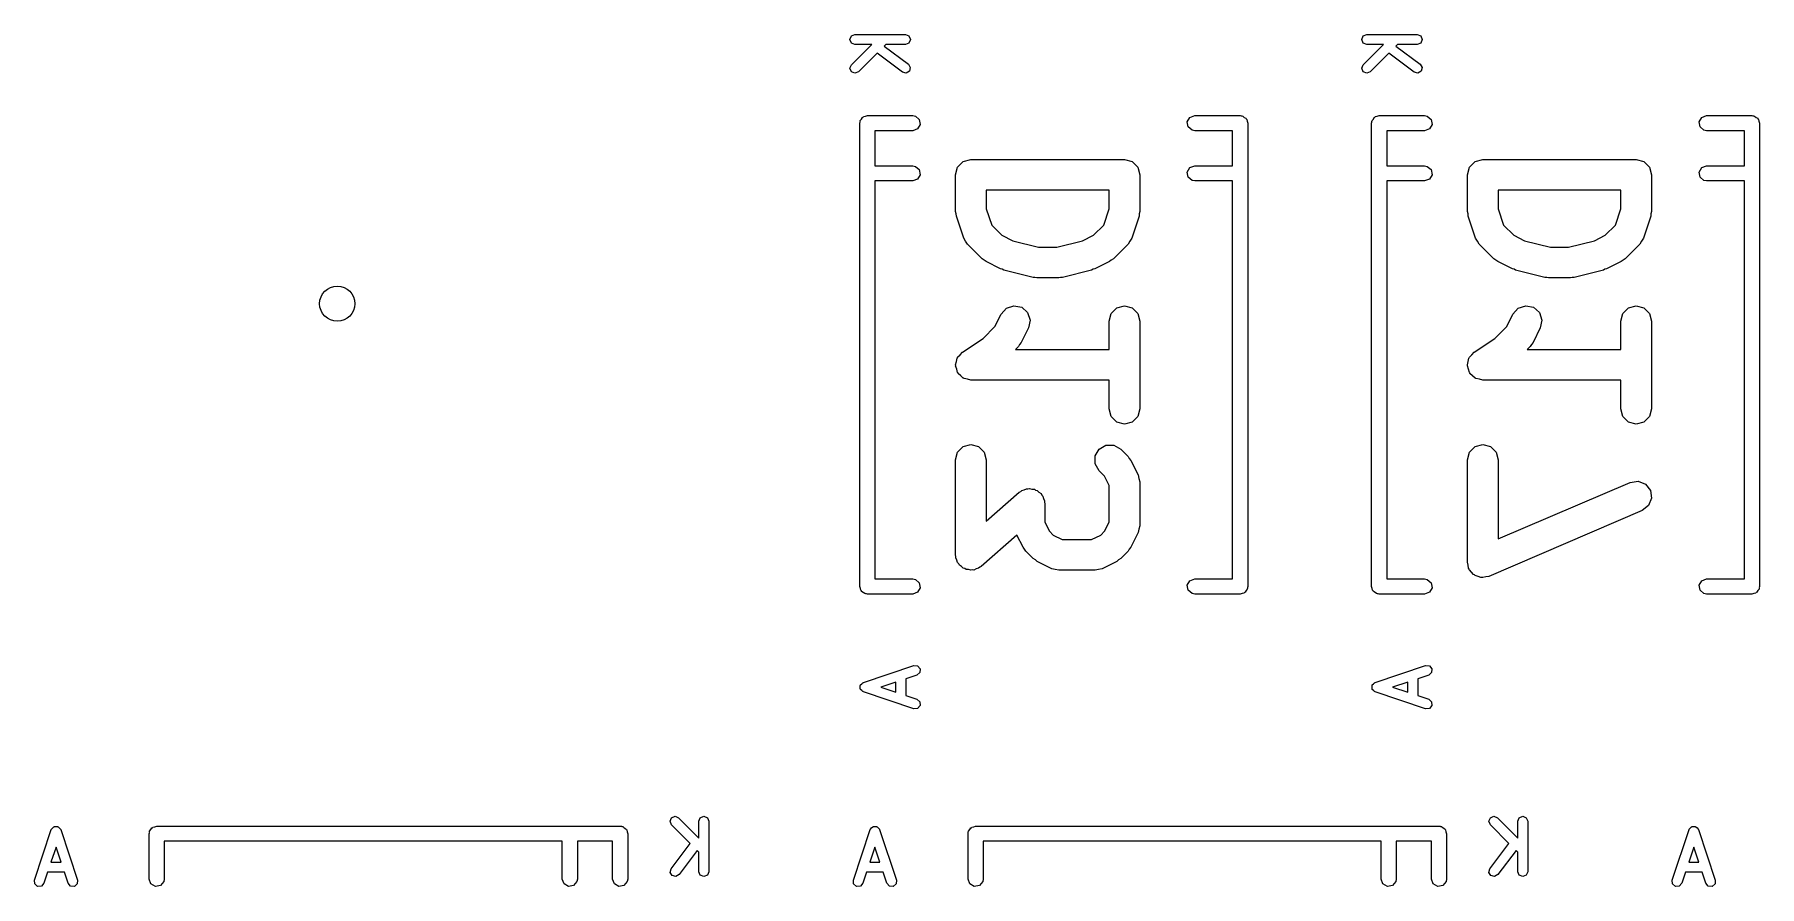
# Model space of a CAD drawing. Extents: x 0.08 to 1.54, y 0.12 to 1.51.
# Drawn here: x 0.082 to 0.756, y 1.172 to 1.505 of the extents above; entities that cross this region are included whole.
import ezdxf

# ---------------------------------------------------------------- set-up
doc = ezdxf.new("R2010")
doc.units = 0
doc.header["$MEASUREMENT"] = 0
doc.layers.add('BLACK', color=7, linetype='CONTINUOUS')

msp = doc.modelspace()

# ---------------------------------------------------------------- linework, layer by layer
at = {"layer": 'BLACK', "linetype": 'CONTINUOUS'}
for p, q in [((0.40036, 1.50326), (0.40093, 1.50464)), ((0.40093, 1.50188), (0.40036, 1.50326)), ((0.40093, 1.50464), (0.40231, 1.50521)), ((0.40231, 1.50521), (0.42201, 1.50521)), ((0.42201, 1.50521), (0.42339, 1.50464)), ((0.42339, 1.50464), (0.42396, 1.50326)), ((0.42396, 1.50326), (0.42339, 1.50188)), ((0.60036, 1.50326), (0.60093, 1.50464)), ((0.60093, 1.50188), (0.60036, 1.50326)), ((0.60093, 1.50464), (0.60231, 1.50521)), ((0.60231, 1.50521), (0.62201, 1.50521)), ((0.62201, 1.50521), (0.62339, 1.50464)), ((0.62339, 1.50464), (0.62396, 1.50326)), ((0.62396, 1.50326), (0.62339, 1.50188)), ((0.40231, 1.50131), (0.40093, 1.50188)), ((0.40093, 1.49338), (0.40886, 1.50131)), ((0.40886, 1.50131), (0.40231, 1.50131)), ((0.41094, 1.49787), (0.40369, 1.49062)), ((0.42084, 1.49044), (0.41094, 1.49787)), ((0.41438, 1.50131), (0.41372, 1.50066)), ((0.41372, 1.50066), (0.42318, 1.49356)), ((0.42201, 1.50131), (0.41438, 1.50131)), ((0.42339, 1.50188), (0.42201, 1.50131)), ((0.60231, 1.50131), (0.60093, 1.50188)), ((0.60093, 1.49338), (0.60886, 1.50131)), ((0.60886, 1.50131), (0.60231, 1.50131)), ((0.61094, 1.49787), (0.60369, 1.49062)), ((0.62084, 1.49044), (0.61094, 1.49787)), ((0.61438, 1.50131), (0.61372, 1.50066)), ((0.61372, 1.50066), (0.62318, 1.49356)), ((0.62201, 1.50131), (0.61438, 1.50131)), ((0.62339, 1.50188), (0.62201, 1.50131)), ((0.40036, 1.492), (0.40093, 1.49338)), ((0.40093, 1.49062), (0.40036, 1.492)), ((0.40231, 1.49005), (0.40093, 1.49062)), ((0.40369, 1.49062), (0.40231, 1.49005)), ((0.42229, 1.49007), (0.42084, 1.49044)), ((0.42357, 1.49083), (0.42229, 1.49007)), ((0.42318, 1.49356), (0.42394, 1.49228)), ((0.42394, 1.49228), (0.42357, 1.49083)), ((0.60036, 1.492), (0.60093, 1.49338)), ((0.60093, 1.49062), (0.60036, 1.492)), ((0.60231, 1.49005), (0.60093, 1.49062)), ((0.60369, 1.49062), (0.60231, 1.49005)), ((0.62229, 1.49007), (0.62084, 1.49044)), ((0.62357, 1.49083), (0.62229, 1.49007)), ((0.62318, 1.49356), (0.62394, 1.49228)), ((0.62394, 1.49228), (0.62357, 1.49083)), ((0.40421, 1.47055), (0.40428, 1.47093)), ((0.40421, 1.28945), (0.40421, 1.47055)), ((0.40426, 1.47106), (0.40432, 1.47118)), ((0.40428, 1.47093), (0.40426, 1.47106)), ((0.40432, 1.47118), (0.40439, 1.47156)), ((0.40439, 1.47156), (0.40488, 1.47215)), ((0.40488, 1.47215), (0.40527, 1.47281)), ((0.40527, 1.47281), (0.40552, 1.4729)), ((0.40552, 1.4729), (0.40569, 1.47311)), ((0.40569, 1.47311), (0.40644, 1.47324)), ((0.40644, 1.47324), (0.40717, 1.4735)), ((0.40717, 1.4735), (0.4249, 1.4735)), ((0.4249, 1.4735), (0.42591, 1.47333)), ((0.42591, 1.47333), (0.42746, 1.47203)), ((0.42781, 1.47004), (0.4268, 1.46829)), ((0.42746, 1.47203), (0.42781, 1.47004)), ((0.53219, 1.47106), (0.5332, 1.47281)), ((0.53254, 1.46907), (0.53219, 1.47106)), ((0.5332, 1.47281), (0.5351, 1.4735)), ((0.5351, 1.4735), (0.55283, 1.4735)), ((0.55283, 1.4735), (0.55322, 1.47344)), ((0.55322, 1.47344), (0.55335, 1.47346)), ((0.55335, 1.47346), (0.55346, 1.47339)), ((0.55346, 1.47339), (0.55384, 1.47333)), ((0.55384, 1.47333), (0.55443, 1.47283)), ((0.55443, 1.47283), (0.5551, 1.47245)), ((0.5551, 1.47245), (0.55519, 1.4722)), ((0.55519, 1.4722), (0.55539, 1.47203)), ((0.55539, 1.47203), (0.55553, 1.47127)), ((0.55553, 1.47127), (0.55579, 1.47055)), ((0.55579, 1.47055), (0.55579, 1.28945)), ((0.60421, 1.47055), (0.60428, 1.47093)), ((0.60421, 1.28945), (0.60421, 1.47055)), ((0.60426, 1.47106), (0.60432, 1.47118)), ((0.60428, 1.47093), (0.60426, 1.47106)), ((0.60432, 1.47118), (0.60439, 1.47156)), ((0.60439, 1.47156), (0.60488, 1.47215)), ((0.60488, 1.47215), (0.60527, 1.47281)), ((0.60527, 1.47281), (0.60552, 1.4729)), ((0.60552, 1.4729), (0.60569, 1.47311)), ((0.60569, 1.47311), (0.60644, 1.47324)), ((0.60644, 1.47324), (0.60717, 1.4735)), ((0.60717, 1.4735), (0.6249, 1.4735)), ((0.6249, 1.4735), (0.62591, 1.47333)), ((0.62591, 1.47333), (0.62746, 1.47203)), ((0.62781, 1.47004), (0.6268, 1.46829)), ((0.62746, 1.47203), (0.62781, 1.47004)), ((0.73219, 1.47106), (0.7332, 1.47281)), ((0.73254, 1.46907), (0.73219, 1.47106)), ((0.7332, 1.47281), (0.7351, 1.4735)), ((0.7351, 1.4735), (0.75283, 1.4735)), ((0.75283, 1.4735), (0.75322, 1.47344)), ((0.75322, 1.47344), (0.75335, 1.47346)), ((0.75335, 1.47346), (0.75346, 1.47339)), ((0.75346, 1.47339), (0.75384, 1.47333)), ((0.75384, 1.47333), (0.75443, 1.47283)), ((0.75443, 1.47283), (0.7551, 1.47245)), ((0.7551, 1.47245), (0.75519, 1.4722)), ((0.75519, 1.4722), (0.75539, 1.47203)), ((0.75539, 1.47203), (0.75553, 1.47127)), ((0.75553, 1.47127), (0.75579, 1.47055)), ((0.75579, 1.47055), (0.75579, 1.28945)), ((0.4249, 1.4676), (0.41012, 1.4676)), ((0.41012, 1.4676), (0.41012, 1.45385)), ((0.4268, 1.46829), (0.4249, 1.4676)), ((0.53409, 1.46778), (0.53254, 1.46907)), ((0.5351, 1.4676), (0.53409, 1.46778)), ((0.54988, 1.4676), (0.5351, 1.4676)), ((0.54988, 1.45385), (0.54988, 1.4676)), ((0.6249, 1.4676), (0.61012, 1.4676)), ((0.61012, 1.4676), (0.61012, 1.45385)), ((0.6268, 1.46829), (0.6249, 1.4676)), ((0.73409, 1.46778), (0.73254, 1.46907)), ((0.7351, 1.4676), (0.73409, 1.46778)), ((0.74988, 1.4676), (0.7351, 1.4676)), ((0.74988, 1.45385), (0.74988, 1.4676)), ((0.44463, 1.45555), (0.44763, 1.45636)), ((0.44763, 1.45636), (0.50763, 1.45636)), ((0.50763, 1.45636), (0.51063, 1.45555)), ((0.64463, 1.45555), (0.64763, 1.45636)), ((0.64763, 1.45636), (0.70763, 1.45636)), ((0.70763, 1.45636), (0.71063, 1.45555)), ((0.41012, 1.45385), (0.4249, 1.45385)), ((0.4249, 1.45385), (0.42591, 1.45367)), ((0.42591, 1.45367), (0.42746, 1.45238)), ((0.42781, 1.45039), (0.4268, 1.44864)), ((0.42746, 1.45238), (0.42781, 1.45039)), ((0.44163, 1.45036), (0.44244, 1.45336)), ((0.44163, 1.43607), (0.44163, 1.45036)), ((0.44244, 1.45336), (0.44463, 1.45555)), ((0.51063, 1.45555), (0.51283, 1.45336)), ((0.51283, 1.45336), (0.51363, 1.45036)), ((0.51363, 1.45036), (0.51363, 1.43607)), ((0.53219, 1.45141), (0.5332, 1.45316)), ((0.53254, 1.44942), (0.53219, 1.45141)), ((0.53409, 1.44813), (0.53254, 1.44942)), ((0.5332, 1.45316), (0.5351, 1.45385)), ((0.5351, 1.45385), (0.54988, 1.45385)), ((0.61012, 1.45385), (0.6249, 1.45385)), ((0.6249, 1.45385), (0.62591, 1.45367)), ((0.62591, 1.45367), (0.62746, 1.45238)), ((0.62781, 1.45039), (0.6268, 1.44864)), ((0.62746, 1.45238), (0.62781, 1.45039)), ((0.64163, 1.45036), (0.64244, 1.45336)), ((0.64163, 1.43607), (0.64163, 1.45036)), ((0.64244, 1.45336), (0.64463, 1.45555)), ((0.71063, 1.45555), (0.71283, 1.45336)), ((0.71283, 1.45336), (0.71363, 1.45036)), ((0.71363, 1.45036), (0.71363, 1.43607)), ((0.73219, 1.45141), (0.7332, 1.45316)), ((0.73254, 1.44942), (0.73219, 1.45141)), ((0.73409, 1.44813), (0.73254, 1.44942)), ((0.7332, 1.45316), (0.7351, 1.45385)), ((0.7351, 1.45385), (0.74988, 1.45385)), ((0.4249, 1.44795), (0.41012, 1.44795)), ((0.41012, 1.44795), (0.41012, 1.2924)), ((0.4268, 1.44864), (0.4249, 1.44795)), ((0.50163, 1.44436), (0.45363, 1.44436)), ((0.45363, 1.44436), (0.45363, 1.43704)), ((0.50163, 1.43704), (0.50163, 1.44436)), ((0.5351, 1.44795), (0.53409, 1.44813)), ((0.54988, 1.44795), (0.5351, 1.44795)), ((0.54988, 1.2924), (0.54988, 1.44795)), ((0.6249, 1.44795), (0.61012, 1.44795)), ((0.61012, 1.44795), (0.61012, 1.2924)), ((0.6268, 1.44864), (0.6249, 1.44795)), ((0.70163, 1.44436), (0.65363, 1.44436)), ((0.65363, 1.44436), (0.65363, 1.43704)), ((0.70163, 1.43704), (0.70163, 1.44436)), ((0.7351, 1.44795), (0.73409, 1.44813)), ((0.74988, 1.44795), (0.7351, 1.44795)), ((0.74988, 1.2924), (0.74988, 1.44795)), ((0.44188, 1.43514), (0.44163, 1.43607)), ((0.45363, 1.43704), (0.45573, 1.43074)), ((0.49953, 1.43074), (0.50163, 1.43704)), ((0.51363, 1.43607), (0.51338, 1.43514)), ((0.64188, 1.43514), (0.64163, 1.43607)), ((0.65363, 1.43704), (0.65573, 1.43074)), ((0.69953, 1.43074), (0.70163, 1.43704)), ((0.71363, 1.43607), (0.71338, 1.43514)), ((0.44194, 1.43417), (0.44188, 1.43514)), ((0.4448, 1.4256), (0.44194, 1.43417)), ((0.45573, 1.43074), (0.45976, 1.42672)), ((0.49551, 1.42672), (0.49953, 1.43074)), ((0.51333, 1.43417), (0.51047, 1.4256)), ((0.51338, 1.43514), (0.51333, 1.43417)), ((0.64194, 1.43417), (0.64188, 1.43514)), ((0.6448, 1.4256), (0.64194, 1.43417)), ((0.65573, 1.43074), (0.65976, 1.42672)), ((0.69551, 1.42672), (0.69953, 1.43074)), ((0.71333, 1.43417), (0.71047, 1.4256)), ((0.71338, 1.43514), (0.71333, 1.43417)), ((0.44556, 1.42445), (0.4448, 1.4256)), ((0.44625, 1.42326), (0.44556, 1.42445)), ((0.45196, 1.41754), (0.44625, 1.42326)), ((0.45976, 1.42672), (0.46401, 1.42459)), ((0.46401, 1.42459), (0.47409, 1.42207)), ((0.48118, 1.42207), (0.49125, 1.42459)), ((0.49125, 1.42459), (0.49551, 1.42672)), ((0.50902, 1.42326), (0.5033, 1.41754)), ((0.50971, 1.42445), (0.50902, 1.42326)), ((0.51047, 1.4256), (0.50971, 1.42445)), ((0.64556, 1.42445), (0.6448, 1.4256)), ((0.64625, 1.42326), (0.64556, 1.42445)), ((0.65196, 1.41754), (0.64625, 1.42326)), ((0.65976, 1.42672), (0.66401, 1.42459)), ((0.66401, 1.42459), (0.67409, 1.42207)), ((0.68118, 1.42207), (0.69125, 1.42459)), ((0.69125, 1.42459), (0.69551, 1.42672)), ((0.70902, 1.42326), (0.7033, 1.41754)), ((0.70971, 1.42445), (0.70902, 1.42326)), ((0.71047, 1.4256), (0.70971, 1.42445)), ((0.4528, 1.41706), (0.45196, 1.41754)), ((0.45352, 1.41642), (0.4528, 1.41706)), ((0.45924, 1.41356), (0.45352, 1.41642)), ((0.47409, 1.42207), (0.48118, 1.42207)), ((0.50174, 1.41642), (0.49603, 1.41356)), ((0.50247, 1.41706), (0.50174, 1.41642)), ((0.5033, 1.41754), (0.50247, 1.41706)), ((0.6528, 1.41706), (0.65196, 1.41754)), ((0.65352, 1.41642), (0.6528, 1.41706)), ((0.65924, 1.41356), (0.65352, 1.41642)), ((0.67409, 1.42207), (0.68118, 1.42207)), ((0.70174, 1.41642), (0.69603, 1.41356)), ((0.70247, 1.41706), (0.70174, 1.41642)), ((0.7033, 1.41754), (0.70247, 1.41706)), ((0.45988, 1.41343), (0.45924, 1.41356)), ((0.46046, 1.41311), (0.45988, 1.41343)), ((0.47189, 1.41025), (0.46046, 1.41311)), ((0.47263, 1.41026), (0.47189, 1.41025)), ((0.47335, 1.41007), (0.47263, 1.41026)), ((0.48192, 1.41007), (0.47335, 1.41007)), ((0.48263, 1.41026), (0.48192, 1.41007)), ((0.48337, 1.41025), (0.48263, 1.41026)), ((0.4948, 1.41311), (0.48337, 1.41025)), ((0.49538, 1.41343), (0.4948, 1.41311)), ((0.49603, 1.41356), (0.49538, 1.41343)), ((0.65988, 1.41343), (0.65924, 1.41356)), ((0.66046, 1.41311), (0.65988, 1.41343)), ((0.67189, 1.41025), (0.66046, 1.41311)), ((0.67263, 1.41026), (0.67189, 1.41025)), ((0.67335, 1.41007), (0.67263, 1.41026)), ((0.68192, 1.41007), (0.67335, 1.41007)), ((0.68263, 1.41026), (0.68192, 1.41007)), ((0.68337, 1.41025), (0.68263, 1.41026)), ((0.6948, 1.41311), (0.68337, 1.41025)), ((0.69538, 1.41343), (0.6948, 1.41311)), ((0.69603, 1.41356), (0.69538, 1.41343)), ((0.45699, 1.39105), (0.45941, 1.3959)), ((0.45941, 1.3959), (0.46147, 1.39822)), ((0.46147, 1.39822), (0.46442, 1.3992)), ((0.46442, 1.3992), (0.46746, 1.39858)), ((0.46746, 1.39858), (0.46978, 1.39652)), ((0.46978, 1.39652), (0.47077, 1.39357)), ((0.50163, 1.39321), (0.50244, 1.39621)), ((0.50244, 1.39621), (0.50463, 1.39841)), ((0.50463, 1.39841), (0.50763, 1.39921)), ((0.50763, 1.39921), (0.51063, 1.39841)), ((0.51063, 1.39841), (0.51283, 1.39621)), ((0.51283, 1.39621), (0.51363, 1.39321)), ((0.65699, 1.39105), (0.65941, 1.3959)), ((0.65941, 1.3959), (0.66147, 1.39822)), ((0.66147, 1.39822), (0.66442, 1.3992)), ((0.66442, 1.3992), (0.66746, 1.39858)), ((0.66746, 1.39858), (0.66978, 1.39652)), ((0.66978, 1.39652), (0.67077, 1.39357)), ((0.70163, 1.39321), (0.70244, 1.39621)), ((0.70244, 1.39621), (0.70463, 1.39841)), ((0.70463, 1.39841), (0.70763, 1.39921)), ((0.70763, 1.39921), (0.71063, 1.39841)), ((0.71063, 1.39841), (0.71283, 1.39621)), ((0.71283, 1.39621), (0.71363, 1.39321)), ((0.45238, 1.38645), (0.45699, 1.39105)), ((0.47014, 1.39053), (0.46729, 1.38482)), ((0.47077, 1.39357), (0.47014, 1.39053)), ((0.50163, 1.38207), (0.50163, 1.39321)), ((0.51363, 1.39321), (0.51363, 1.35893)), ((0.65238, 1.38645), (0.65699, 1.39105)), ((0.67014, 1.39053), (0.66729, 1.38482)), ((0.67077, 1.39357), (0.67014, 1.39053)), ((0.70163, 1.38207), (0.70163, 1.39321)), ((0.71363, 1.39321), (0.71363, 1.35893)), ((0.4443, 1.38106), (0.45238, 1.38645)), ((0.46616, 1.38326), (0.46498, 1.38207)), ((0.46498, 1.38207), (0.50163, 1.38207)), ((0.46664, 1.38409), (0.46616, 1.38326)), ((0.46729, 1.38482), (0.46664, 1.38409)), ((0.6443, 1.38106), (0.65238, 1.38645)), ((0.66616, 1.38326), (0.66498, 1.38207)), ((0.66498, 1.38207), (0.70163, 1.38207)), ((0.66664, 1.38409), (0.66616, 1.38326)), ((0.66729, 1.38482), (0.66664, 1.38409)), ((0.44163, 1.37607), (0.44199, 1.37739)), ((0.44168, 1.37588), (0.44163, 1.37607)), ((0.44165, 1.37569), (0.44168, 1.37588)), ((0.44208, 1.37439), (0.44165, 1.37569)), ((0.44199, 1.37739), (0.44225, 1.37873)), ((0.44225, 1.37873), (0.44239, 1.37888)), ((0.44239, 1.37888), (0.44244, 1.37907)), ((0.44244, 1.37907), (0.4434, 1.38004)), ((0.4434, 1.38004), (0.4443, 1.38106)), ((0.64163, 1.37607), (0.64199, 1.37739)), ((0.64168, 1.37588), (0.64163, 1.37607)), ((0.64165, 1.37569), (0.64168, 1.37588)), ((0.64208, 1.37439), (0.64165, 1.37569)), ((0.64199, 1.37739), (0.64225, 1.37873)), ((0.64225, 1.37873), (0.64239, 1.37888)), ((0.64239, 1.37888), (0.64244, 1.37907)), ((0.64244, 1.37907), (0.6434, 1.38004)), ((0.6434, 1.38004), (0.6443, 1.38106)), ((0.44244, 1.37307), (0.44208, 1.37439)), ((0.44258, 1.37293), (0.44244, 1.37307)), ((0.44264, 1.37274), (0.44258, 1.37293)), ((0.44367, 1.37184), (0.44264, 1.37274)), ((0.44463, 1.37088), (0.44367, 1.37184)), ((0.44482, 1.37082), (0.44463, 1.37088)), ((0.44497, 1.37069), (0.44482, 1.37082)), ((0.44631, 1.37043), (0.44497, 1.37069)), ((0.44763, 1.37007), (0.44631, 1.37043)), ((0.50163, 1.37007), (0.44763, 1.37007)), ((0.50163, 1.35893), (0.50163, 1.37007)), ((0.64244, 1.37307), (0.64208, 1.37439)), ((0.64258, 1.37293), (0.64244, 1.37307)), ((0.64264, 1.37274), (0.64258, 1.37293)), ((0.64367, 1.37184), (0.64264, 1.37274)), ((0.64463, 1.37088), (0.64367, 1.37184)), ((0.64482, 1.37082), (0.64463, 1.37088)), ((0.64497, 1.37069), (0.64482, 1.37082)), ((0.64631, 1.37043), (0.64497, 1.37069)), ((0.64763, 1.37007), (0.64631, 1.37043)), ((0.70163, 1.37007), (0.64763, 1.37007)), ((0.70163, 1.35893), (0.70163, 1.37007)), ((0.50244, 1.35593), (0.50163, 1.35893)), ((0.50463, 1.35373), (0.50244, 1.35593)), ((0.51283, 1.35593), (0.51063, 1.35373)), ((0.51363, 1.35893), (0.51283, 1.35593)), ((0.70244, 1.35593), (0.70163, 1.35893)), ((0.70463, 1.35373), (0.70244, 1.35593)), ((0.71283, 1.35593), (0.71063, 1.35373)), ((0.71363, 1.35893), (0.71283, 1.35593)), ((0.50763, 1.35293), (0.50463, 1.35373)), ((0.51063, 1.35373), (0.50763, 1.35293)), ((0.70763, 1.35293), (0.70463, 1.35373)), ((0.71063, 1.35373), (0.70763, 1.35293)), ((0.44163, 1.33893), (0.44244, 1.34193)), ((0.44244, 1.34193), (0.44463, 1.34412)), ((0.44463, 1.34412), (0.44763, 1.34493)), ((0.44763, 1.34493), (0.45063, 1.34412)), ((0.45063, 1.34412), (0.45283, 1.34193)), ((0.45283, 1.34193), (0.45363, 1.33893)), ((0.49612, 1.34048), (0.49768, 1.34317)), ((0.49768, 1.34317), (0.50037, 1.34472)), ((0.50037, 1.34472), (0.50347, 1.34472)), ((0.50347, 1.34472), (0.50616, 1.34317)), ((0.50616, 1.34317), (0.50902, 1.34031)), ((0.64163, 1.33893), (0.64244, 1.34193)), ((0.64244, 1.34193), (0.64463, 1.34412)), ((0.64463, 1.34412), (0.64763, 1.34493)), ((0.64763, 1.34493), (0.65063, 1.34412)), ((0.65063, 1.34412), (0.65283, 1.34193)), ((0.65283, 1.34193), (0.65363, 1.33893)), ((0.44163, 1.30179), (0.44163, 1.33893)), ((0.45363, 1.33893), (0.45363, 1.31501)), ((0.49612, 1.33738), (0.49612, 1.34048)), ((0.49768, 1.33469), (0.49612, 1.33738)), ((0.50902, 1.34031), (0.5095, 1.33948)), ((0.5095, 1.33948), (0.51014, 1.33875)), ((0.51014, 1.33875), (0.513, 1.33304)), ((0.64163, 1.29893), (0.64163, 1.33893)), ((0.65363, 1.33893), (0.65363, 1.30803)), ((0.49984, 1.33252), (0.49768, 1.33469)), ((0.50163, 1.32894), (0.49984, 1.33252)), ((0.50163, 1.31463), (0.50163, 1.32894)), ((0.513, 1.33304), (0.51328, 1.33169)), ((0.51328, 1.33169), (0.51363, 1.33036)), ((0.51363, 1.33036), (0.51363, 1.31321)), ((0.65363, 1.30803), (0.70527, 1.33016)), ((0.70527, 1.33016), (0.70834, 1.3306)), ((0.70834, 1.3306), (0.71123, 1.32945)), ((0.71123, 1.32945), (0.71315, 1.32701)), ((0.45363, 1.31501), (0.46654, 1.3263)), ((0.46654, 1.3263), (0.46707, 1.32656)), ((0.46707, 1.32656), (0.46749, 1.32698)), ((0.46749, 1.32698), (0.46844, 1.32724)), ((0.46844, 1.32724), (0.46933, 1.32767)), ((0.46933, 1.32767), (0.46992, 1.32763)), ((0.46992, 1.32763), (0.47049, 1.32779)), ((0.47049, 1.32779), (0.47144, 1.32753)), ((0.47144, 1.32753), (0.47243, 1.32747)), ((0.47243, 1.32747), (0.47292, 1.32714)), ((0.47292, 1.32714), (0.47349, 1.32698)), ((0.47349, 1.32698), (0.47419, 1.32629)), ((0.47419, 1.32629), (0.47501, 1.32574)), ((0.47501, 1.32574), (0.47527, 1.3252)), ((0.47527, 1.3252), (0.47569, 1.32479)), ((0.47569, 1.32479), (0.47594, 1.32383)), ((0.47594, 1.32383), (0.47638, 1.32295)), ((0.47638, 1.32295), (0.47634, 1.32236)), ((0.47634, 1.32236), (0.47649, 1.32179)), ((0.47649, 1.32179), (0.47649, 1.31463)), ((0.71359, 1.32393), (0.71244, 1.32105)), ((0.71315, 1.32701), (0.71359, 1.32393)), ((0.47649, 1.31463), (0.47828, 1.31105)), ((0.49984, 1.31105), (0.50163, 1.31463)), ((0.71, 1.31913), (0.65, 1.29341)), ((0.71244, 1.32105), (0.71, 1.31913)), ((0.46562, 1.30955), (0.45158, 1.29727)), ((0.46798, 1.30482), (0.46562, 1.30955)), ((0.47828, 1.31105), (0.47976, 1.30957)), ((0.47976, 1.30957), (0.48334, 1.30779)), ((0.48334, 1.30779), (0.49479, 1.30779)), ((0.49479, 1.30779), (0.49836, 1.30957)), ((0.49836, 1.30957), (0.49984, 1.31105)), ((0.513, 1.31053), (0.51014, 1.30482)), ((0.51328, 1.31188), (0.513, 1.31053)), ((0.51363, 1.31321), (0.51328, 1.31188)), ((0.44179, 1.30121), (0.44163, 1.30179)), ((0.44175, 1.30062), (0.44179, 1.30121)), ((0.46862, 1.30409), (0.46798, 1.30482)), ((0.4691, 1.30326), (0.46862, 1.30409)), ((0.47196, 1.3004), (0.4691, 1.30326)), ((0.50902, 1.30326), (0.50616, 1.3004)), ((0.5095, 1.30409), (0.50902, 1.30326)), ((0.51014, 1.30482), (0.5095, 1.30409)), ((0.44218, 1.29974), (0.44175, 1.30062)), ((0.44244, 1.29879), (0.44218, 1.29974)), ((0.44286, 1.29837), (0.44244, 1.29879)), ((0.44312, 1.29783), (0.44286, 1.29837)), ((0.44394, 1.29729), (0.44312, 1.29783)), ((0.44463, 1.29659), (0.44394, 1.29729)), ((0.44521, 1.29644), (0.44463, 1.29659)), ((0.4457, 1.29611), (0.44521, 1.29644)), ((0.44668, 1.29604), (0.4457, 1.29611)), ((0.44763, 1.29579), (0.44668, 1.29604)), ((0.44821, 1.29594), (0.44763, 1.29579)), ((0.4488, 1.2959), (0.44821, 1.29594)), ((0.44968, 1.29633), (0.4488, 1.2959)), ((0.45063, 1.29659), (0.44968, 1.29633)), ((0.45105, 1.29701), (0.45063, 1.29659)), ((0.45158, 1.29727), (0.45105, 1.29701)), ((0.4728, 1.29992), (0.47196, 1.3004)), ((0.47352, 1.29928), (0.4728, 1.29992)), ((0.47924, 1.29642), (0.47352, 1.29928)), ((0.48059, 1.29614), (0.47924, 1.29642)), ((0.48192, 1.29579), (0.48059, 1.29614)), ((0.4962, 1.29579), (0.48192, 1.29579)), ((0.49754, 1.29614), (0.4962, 1.29579)), ((0.49889, 1.29642), (0.49754, 1.29614)), ((0.5046, 1.29928), (0.49889, 1.29642)), ((0.50532, 1.29992), (0.5046, 1.29928)), ((0.50616, 1.3004), (0.50532, 1.29992)), ((0.64195, 1.29776), (0.64163, 1.29893)), ((0.64212, 1.29657), (0.64195, 1.29776)), ((0.64234, 1.29628), (0.64212, 1.29657)), ((0.64244, 1.29593), (0.64234, 1.29628)), ((0.64329, 1.29507), (0.64244, 1.29593)), ((0.64404, 1.29412), (0.64329, 1.29507)), ((0.40447, 1.28873), (0.40421, 1.28945)), ((0.40461, 1.28797), (0.40447, 1.28873)), ((0.40481, 1.2878), (0.40461, 1.28797)), ((0.4049, 1.28755), (0.40481, 1.2878)), ((0.40557, 1.28717), (0.4049, 1.28755)), ((0.41012, 1.2924), (0.4249, 1.2924)), ((0.4249, 1.2924), (0.42591, 1.29222)), ((0.42591, 1.29222), (0.42746, 1.29093)), ((0.42781, 1.28894), (0.4268, 1.28719)), ((0.42746, 1.29093), (0.42781, 1.28894)), ((0.53219, 1.28996), (0.5332, 1.29171)), ((0.53254, 1.28797), (0.53219, 1.28996)), ((0.53409, 1.28667), (0.53254, 1.28797)), ((0.5332, 1.29171), (0.5351, 1.2924)), ((0.5351, 1.2924), (0.54988, 1.2924)), ((0.55512, 1.28785), (0.55473, 1.28719)), ((0.55561, 1.28844), (0.55512, 1.28785)), ((0.55568, 1.28882), (0.55561, 1.28844)), ((0.55574, 1.28894), (0.55568, 1.28882)), ((0.55579, 1.28945), (0.55572, 1.28907)), ((0.55572, 1.28907), (0.55574, 1.28894)), ((0.60447, 1.28873), (0.60421, 1.28945)), ((0.60461, 1.28797), (0.60447, 1.28873)), ((0.60481, 1.2878), (0.60461, 1.28797)), ((0.6049, 1.28755), (0.60481, 1.2878)), ((0.60557, 1.28717), (0.6049, 1.28755)), ((0.61012, 1.2924), (0.6249, 1.2924)), ((0.6249, 1.2924), (0.62591, 1.29222)), ((0.62591, 1.29222), (0.62746, 1.29093)), ((0.62781, 1.28894), (0.6268, 1.28719)), ((0.62746, 1.29093), (0.62781, 1.28894)), ((0.64438, 1.29399), (0.64404, 1.29412)), ((0.64463, 1.29373), (0.64438, 1.29399)), ((0.6458, 1.29342), (0.64463, 1.29373)), ((0.64692, 1.29297), (0.6458, 1.29342)), ((0.64728, 1.29302), (0.64692, 1.29297)), ((0.64763, 1.29293), (0.64728, 1.29302)), ((0.6488, 1.29324), (0.64763, 1.29293)), ((0.65, 1.29341), (0.6488, 1.29324)), ((0.73219, 1.28996), (0.7332, 1.29171)), ((0.73254, 1.28797), (0.73219, 1.28996)), ((0.73409, 1.28667), (0.73254, 1.28797)), ((0.7332, 1.29171), (0.7351, 1.2924)), ((0.7351, 1.2924), (0.74988, 1.2924)), ((0.75512, 1.28785), (0.75473, 1.28719)), ((0.75561, 1.28844), (0.75512, 1.28785)), ((0.75568, 1.28882), (0.75561, 1.28844)), ((0.75574, 1.28894), (0.75568, 1.28882)), ((0.75579, 1.28945), (0.75572, 1.28907)), ((0.75572, 1.28907), (0.75574, 1.28894)), ((0.40616, 1.28667), (0.40557, 1.28717)), ((0.40654, 1.28661), (0.40616, 1.28667)), ((0.40665, 1.28654), (0.40654, 1.28661)), ((0.40678, 1.28656), (0.40665, 1.28654)), ((0.40717, 1.2865), (0.40678, 1.28656)), ((0.4249, 1.2865), (0.40717, 1.2865)), ((0.4268, 1.28719), (0.4249, 1.2865)), ((0.5351, 1.2865), (0.53409, 1.28667)), ((0.55283, 1.2865), (0.5351, 1.2865)), ((0.55356, 1.28676), (0.55283, 1.2865)), ((0.55431, 1.28689), (0.55356, 1.28676)), ((0.55448, 1.2871), (0.55431, 1.28689)), ((0.55473, 1.28719), (0.55448, 1.2871)), ((0.60616, 1.28667), (0.60557, 1.28717)), ((0.60654, 1.28661), (0.60616, 1.28667)), ((0.60665, 1.28654), (0.60654, 1.28661)), ((0.60678, 1.28656), (0.60665, 1.28654)), ((0.60717, 1.2865), (0.60678, 1.28656)), ((0.6249, 1.2865), (0.60717, 1.2865)), ((0.6268, 1.28719), (0.6249, 1.2865)), ((0.7351, 1.2865), (0.73409, 1.28667)), ((0.75283, 1.2865), (0.7351, 1.2865)), ((0.75356, 1.28676), (0.75283, 1.2865)), ((0.75431, 1.28689), (0.75356, 1.28676)), ((0.75448, 1.2871), (0.75431, 1.28689)), ((0.75473, 1.28719), (0.75448, 1.2871)), ((0.40559, 1.25195), (0.42529, 1.25852)), ((0.42653, 1.25482), (0.42223, 1.25338)), ((0.42529, 1.25852), (0.42678, 1.25841)), ((0.42765, 1.25579), (0.42653, 1.25482)), ((0.42678, 1.25841), (0.42776, 1.25728)), ((0.42776, 1.25728), (0.42765, 1.25579)), ((0.60559, 1.25195), (0.62529, 1.25852)), ((0.62653, 1.25482), (0.62223, 1.25338)), ((0.62529, 1.25852), (0.62678, 1.25841)), ((0.62765, 1.25579), (0.62653, 1.25482)), ((0.62678, 1.25841), (0.62776, 1.25728)), ((0.62776, 1.25728), (0.62765, 1.25579)), ((0.40436, 1.25072), (0.40446, 1.25083)), ((0.4044, 1.2501), (0.40436, 1.25072)), ((0.40436, 1.24948), (0.4044, 1.2501)), ((0.40446, 1.24937), (0.40436, 1.24948)), ((0.40446, 1.25083), (0.40447, 1.25097)), ((0.40447, 1.24923), (0.40446, 1.24937)), ((0.40447, 1.25097), (0.40493, 1.25138)), ((0.40493, 1.24882), (0.40447, 1.24923)), ((0.40493, 1.25138), (0.40534, 1.25184)), ((0.40534, 1.24836), (0.40493, 1.24882)), ((0.40534, 1.25184), (0.40548, 1.25185)), ((0.40548, 1.24835), (0.40534, 1.24836)), ((0.40548, 1.25185), (0.40559, 1.25195)), ((0.40559, 1.24825), (0.40548, 1.24835)), ((0.42529, 1.24168), (0.40559, 1.24825)), ((0.41833, 1.25208), (0.41238, 1.2501)), ((0.41238, 1.2501), (0.41833, 1.24811)), ((0.41833, 1.24811), (0.41833, 1.25208)), ((0.42223, 1.25338), (0.42223, 1.24681)), ((0.60436, 1.25072), (0.60446, 1.25083)), ((0.6044, 1.2501), (0.60436, 1.25072)), ((0.60436, 1.24948), (0.6044, 1.2501)), ((0.60446, 1.24937), (0.60436, 1.24948)), ((0.60446, 1.25083), (0.60447, 1.25097)), ((0.60447, 1.24923), (0.60446, 1.24937)), ((0.60447, 1.25097), (0.60493, 1.25138)), ((0.60493, 1.24882), (0.60447, 1.24923)), ((0.60493, 1.25138), (0.60534, 1.25184)), ((0.60534, 1.24836), (0.60493, 1.24882)), ((0.60534, 1.25184), (0.60548, 1.25185)), ((0.60548, 1.24835), (0.60534, 1.24836)), ((0.60548, 1.25185), (0.60559, 1.25195)), ((0.60559, 1.24825), (0.60548, 1.24835)), ((0.62529, 1.24168), (0.60559, 1.24825)), ((0.61833, 1.25208), (0.61238, 1.2501)), ((0.61238, 1.2501), (0.61833, 1.24811)), ((0.61833, 1.24811), (0.61833, 1.25208)), ((0.62223, 1.25338), (0.62223, 1.24681)), ((0.42223, 1.24681), (0.42653, 1.24538)), ((0.42678, 1.24179), (0.42529, 1.24168)), ((0.42653, 1.24538), (0.42765, 1.24441)), ((0.42776, 1.24292), (0.42678, 1.24179)), ((0.42765, 1.24441), (0.42776, 1.24292)), ((0.62223, 1.24681), (0.62653, 1.24538)), ((0.62678, 1.24179), (0.62529, 1.24168)), ((0.62653, 1.24538), (0.62765, 1.24441)), ((0.62776, 1.24292), (0.62678, 1.24179)), ((0.62765, 1.24441), (0.62776, 1.24292)), ((0.08168, 1.17471), (0.08825, 1.19441)), ((0.08825, 1.19441), (0.08835, 1.19452)), ((0.08835, 1.19452), (0.08836, 1.19466)), ((0.08836, 1.19466), (0.08882, 1.19507)), ((0.08882, 1.19507), (0.08923, 1.19553)), ((0.08923, 1.19553), (0.08937, 1.19554)), ((0.08937, 1.19554), (0.08948, 1.19564)), ((0.08948, 1.19564), (0.0901, 1.1956)), ((0.0901, 1.1956), (0.09072, 1.19564)), ((0.09072, 1.19564), (0.09083, 1.19554)), ((0.09083, 1.19554), (0.09097, 1.19553)), ((0.09097, 1.19553), (0.09138, 1.19507)), ((0.09138, 1.19507), (0.09184, 1.19466)), ((0.09184, 1.19466), (0.09185, 1.19452)), ((0.09185, 1.19452), (0.09195, 1.19441)), ((0.09195, 1.19441), (0.09852, 1.17471)), ((0.1265, 1.19283), (0.12656, 1.19322)), ((0.12654, 1.19335), (0.12661, 1.19346)), ((0.12656, 1.19322), (0.12654, 1.19335)), ((0.12661, 1.19346), (0.12667, 1.19384)), ((0.12667, 1.19384), (0.12717, 1.19443)), ((0.12717, 1.19443), (0.12755, 1.1951)), ((0.12755, 1.1951), (0.1278, 1.19519)), ((0.1278, 1.19519), (0.12797, 1.19539)), ((0.12797, 1.19539), (0.12873, 1.19553)), ((0.12873, 1.19553), (0.12945, 1.19579)), ((0.12945, 1.19579), (0.31055, 1.19579)), ((0.31055, 1.19579), (0.31093, 1.19572)), ((0.31093, 1.19572), (0.31106, 1.19574)), ((0.31106, 1.19574), (0.31118, 1.19568)), ((0.31118, 1.19568), (0.31156, 1.19561)), ((0.31156, 1.19561), (0.31215, 1.19512)), ((0.31215, 1.19512), (0.31281, 1.19473)), ((0.31281, 1.19473), (0.3129, 1.19448)), ((0.3129, 1.19448), (0.31311, 1.19431)), ((0.31311, 1.19431), (0.31324, 1.19356)), ((0.31324, 1.19356), (0.3135, 1.19283)), ((0.33005, 1.19769), (0.33062, 1.19907)), ((0.33062, 1.19631), (0.33005, 1.19769)), ((0.33062, 1.19907), (0.332, 1.19964)), ((0.33787, 1.18906), (0.33062, 1.19631)), ((0.332, 1.19964), (0.33338, 1.19907)), ((0.33338, 1.19907), (0.34131, 1.19114)), ((0.34131, 1.19769), (0.34188, 1.19907)), ((0.34131, 1.19114), (0.34131, 1.19769)), ((0.34188, 1.19907), (0.34326, 1.19964)), ((0.34326, 1.19964), (0.34464, 1.19907)), ((0.34464, 1.19907), (0.34521, 1.19769)), ((0.34521, 1.19769), (0.34521, 1.17799)), ((0.40168, 1.17471), (0.40825, 1.19441)), ((0.40825, 1.19441), (0.40835, 1.19452)), ((0.40835, 1.19452), (0.40836, 1.19466)), ((0.40836, 1.19466), (0.40882, 1.19507)), ((0.40882, 1.19507), (0.40923, 1.19553)), ((0.40923, 1.19553), (0.40937, 1.19554)), ((0.40937, 1.19554), (0.40948, 1.19564)), ((0.40948, 1.19564), (0.4101, 1.1956)), ((0.4101, 1.1956), (0.41072, 1.19564)), ((0.41072, 1.19564), (0.41083, 1.19554)), ((0.41083, 1.19554), (0.41097, 1.19553)), ((0.41097, 1.19553), (0.41138, 1.19507)), ((0.41138, 1.19507), (0.41184, 1.19466)), ((0.41184, 1.19466), (0.41185, 1.19452)), ((0.41185, 1.19452), (0.41195, 1.19441)), ((0.41195, 1.19441), (0.41852, 1.17471)), ((0.4465, 1.19283), (0.44656, 1.19322)), ((0.44654, 1.19335), (0.44661, 1.19346)), ((0.44656, 1.19322), (0.44654, 1.19335)), ((0.44661, 1.19346), (0.44667, 1.19384)), ((0.44667, 1.19384), (0.44717, 1.19443)), ((0.44717, 1.19443), (0.44755, 1.1951)), ((0.44755, 1.1951), (0.4478, 1.19519)), ((0.4478, 1.19519), (0.44797, 1.19539)), ((0.44797, 1.19539), (0.44873, 1.19553)), ((0.44873, 1.19553), (0.44945, 1.19579)), ((0.44945, 1.19579), (0.63055, 1.19579)), ((0.63055, 1.19579), (0.63093, 1.19572)), ((0.63093, 1.19572), (0.63106, 1.19574)), ((0.63106, 1.19574), (0.63118, 1.19568)), ((0.63118, 1.19568), (0.63156, 1.19561)), ((0.63156, 1.19561), (0.63215, 1.19512)), ((0.63215, 1.19512), (0.63281, 1.19473)), ((0.63281, 1.19473), (0.6329, 1.19448)), ((0.6329, 1.19448), (0.63311, 1.19431)), ((0.63311, 1.19431), (0.63324, 1.19356)), ((0.63324, 1.19356), (0.6335, 1.19283)), ((0.65005, 1.19769), (0.65062, 1.19907)), ((0.65062, 1.19631), (0.65005, 1.19769)), ((0.65062, 1.19907), (0.652, 1.19964)), ((0.65787, 1.18906), (0.65062, 1.19631)), ((0.652, 1.19964), (0.65338, 1.19907)), ((0.65338, 1.19907), (0.66131, 1.19114)), ((0.66131, 1.19769), (0.66188, 1.19907)), ((0.66131, 1.19114), (0.66131, 1.19769)), ((0.66188, 1.19907), (0.66326, 1.19964)), ((0.66326, 1.19964), (0.66464, 1.19907)), ((0.66464, 1.19907), (0.66521, 1.19769)), ((0.66521, 1.19769), (0.66521, 1.17799)), ((0.72168, 1.17471), (0.72825, 1.19441)), ((0.72825, 1.19441), (0.72835, 1.19452)), ((0.72835, 1.19452), (0.72836, 1.19466)), ((0.72836, 1.19466), (0.72882, 1.19507)), ((0.72882, 1.19507), (0.72923, 1.19553)), ((0.72923, 1.19553), (0.72937, 1.19554)), ((0.72937, 1.19554), (0.72948, 1.19564)), ((0.72948, 1.19564), (0.7301, 1.1956)), ((0.7301, 1.1956), (0.73072, 1.19564)), ((0.73072, 1.19564), (0.73083, 1.19554)), ((0.73083, 1.19554), (0.73097, 1.19553)), ((0.73097, 1.19553), (0.73138, 1.19507)), ((0.73138, 1.19507), (0.73184, 1.19466)), ((0.73184, 1.19466), (0.73185, 1.19452)), ((0.73185, 1.19452), (0.73195, 1.19441)), ((0.73195, 1.19441), (0.73852, 1.17471)), ((0.0901, 1.18762), (0.08811, 1.18167)), ((0.09208, 1.18167), (0.0901, 1.18762)), ((0.1265, 1.1751), (0.1265, 1.19283)), ((0.28795, 1.18988), (0.1324, 1.18988)), ((0.1324, 1.18988), (0.1324, 1.1751)), ((0.28795, 1.1751), (0.28795, 1.18988)), ((0.3076, 1.18988), (0.29385, 1.18988)), ((0.29385, 1.18988), (0.29385, 1.1751)), ((0.3076, 1.1751), (0.3076, 1.18988)), ((0.3135, 1.19283), (0.3135, 1.1751)), ((0.33044, 1.17916), (0.33787, 1.18906)), ((0.4101, 1.18762), (0.40811, 1.18167)), ((0.41208, 1.18167), (0.4101, 1.18762)), ((0.4465, 1.1751), (0.4465, 1.19283)), ((0.60795, 1.18988), (0.4524, 1.18988)), ((0.4524, 1.18988), (0.4524, 1.1751)), ((0.60795, 1.1751), (0.60795, 1.18988)), ((0.6276, 1.18988), (0.61385, 1.18988)), ((0.61385, 1.18988), (0.61385, 1.1751)), ((0.6276, 1.1751), (0.6276, 1.18988)), ((0.6335, 1.19283), (0.6335, 1.1751)), ((0.65044, 1.17916), (0.65787, 1.18906)), ((0.7301, 1.18762), (0.72811, 1.18167)), ((0.73208, 1.18167), (0.7301, 1.18762)), ((0.08811, 1.18167), (0.09208, 1.18167)), ((0.34066, 1.18628), (0.33356, 1.17682)), ((0.34131, 1.18562), (0.34066, 1.18628)), ((0.34131, 1.17799), (0.34131, 1.18562)), ((0.40811, 1.18167), (0.41208, 1.18167)), ((0.66066, 1.18628), (0.65356, 1.17682)), ((0.66131, 1.18562), (0.66066, 1.18628)), ((0.66131, 1.17799), (0.66131, 1.18562)), ((0.72811, 1.18167), (0.73208, 1.18167)), ((0.08179, 1.17322), (0.08168, 1.17471)), ((0.08292, 1.17224), (0.08179, 1.17322)), ((0.08538, 1.17347), (0.08441, 1.17235)), ((0.08681, 1.17777), (0.08538, 1.17347)), ((0.09338, 1.17777), (0.08681, 1.17777)), ((0.09482, 1.17347), (0.09338, 1.17777)), ((0.09579, 1.17235), (0.09482, 1.17347)), ((0.09841, 1.17322), (0.09728, 1.17224)), ((0.09852, 1.17471), (0.09841, 1.17322)), ((0.12719, 1.1732), (0.1265, 1.1751)), ((0.12894, 1.17219), (0.12719, 1.1732)), ((0.13222, 1.17409), (0.13093, 1.17254)), ((0.1324, 1.1751), (0.13222, 1.17409)), ((0.28864, 1.1732), (0.28795, 1.1751)), ((0.29039, 1.17219), (0.28864, 1.1732)), ((0.29367, 1.17409), (0.29238, 1.17254)), ((0.29385, 1.1751), (0.29367, 1.17409)), ((0.30829, 1.1732), (0.3076, 1.1751)), ((0.31004, 1.17219), (0.30829, 1.1732)), ((0.31333, 1.17409), (0.31203, 1.17254)), ((0.3135, 1.1751), (0.31333, 1.17409)), ((0.33007, 1.17771), (0.33044, 1.17916)), ((0.33083, 1.17643), (0.33007, 1.17771)), ((0.33228, 1.17606), (0.33083, 1.17643)), ((0.33356, 1.17682), (0.33228, 1.17606)), ((0.34188, 1.17661), (0.34131, 1.17799)), ((0.34326, 1.17604), (0.34188, 1.17661)), ((0.34464, 1.17661), (0.34326, 1.17604)), ((0.34521, 1.17799), (0.34464, 1.17661)), ((0.40179, 1.17322), (0.40168, 1.17471)), ((0.40292, 1.17224), (0.40179, 1.17322)), ((0.40538, 1.17347), (0.40441, 1.17235)), ((0.40681, 1.17777), (0.40538, 1.17347)), ((0.41338, 1.17777), (0.40681, 1.17777)), ((0.41482, 1.17347), (0.41338, 1.17777)), ((0.41579, 1.17235), (0.41482, 1.17347)), ((0.41841, 1.17322), (0.41728, 1.17224)), ((0.41852, 1.17471), (0.41841, 1.17322)), ((0.44719, 1.1732), (0.4465, 1.1751)), ((0.44894, 1.17219), (0.44719, 1.1732)), ((0.45222, 1.17409), (0.45093, 1.17254)), ((0.4524, 1.1751), (0.45222, 1.17409)), ((0.60864, 1.1732), (0.60795, 1.1751)), ((0.61039, 1.17219), (0.60864, 1.1732)), ((0.61367, 1.17409), (0.61238, 1.17254)), ((0.61385, 1.1751), (0.61367, 1.17409)), ((0.62829, 1.1732), (0.6276, 1.1751)), ((0.63004, 1.17219), (0.62829, 1.1732)), ((0.63333, 1.17409), (0.63203, 1.17254)), ((0.6335, 1.1751), (0.63333, 1.17409)), ((0.65007, 1.17771), (0.65044, 1.17916)), ((0.65083, 1.17643), (0.65007, 1.17771)), ((0.65228, 1.17606), (0.65083, 1.17643)), ((0.65356, 1.17682), (0.65228, 1.17606)), ((0.66188, 1.17661), (0.66131, 1.17799)), ((0.66326, 1.17604), (0.66188, 1.17661)), ((0.66464, 1.17661), (0.66326, 1.17604)), ((0.66521, 1.17799), (0.66464, 1.17661)), ((0.72179, 1.17322), (0.72168, 1.17471)), ((0.72292, 1.17224), (0.72179, 1.17322)), ((0.72538, 1.17347), (0.72441, 1.17235)), ((0.72681, 1.17777), (0.72538, 1.17347)), ((0.73338, 1.17777), (0.72681, 1.17777)), ((0.73482, 1.17347), (0.73338, 1.17777)), ((0.73579, 1.17235), (0.73482, 1.17347)), ((0.73841, 1.17322), (0.73728, 1.17224)), ((0.73852, 1.17471), (0.73841, 1.17322)), ((0.08441, 1.17235), (0.08292, 1.17224)), ((0.09728, 1.17224), (0.09579, 1.17235)), ((0.13093, 1.17254), (0.12894, 1.17219)), ((0.29238, 1.17254), (0.29039, 1.17219)), ((0.31203, 1.17254), (0.31004, 1.17219)), ((0.40441, 1.17235), (0.40292, 1.17224)), ((0.41728, 1.17224), (0.41579, 1.17235)), ((0.45093, 1.17254), (0.44894, 1.17219)), ((0.61238, 1.17254), (0.61039, 1.17219)), ((0.63203, 1.17254), (0.63004, 1.17219)), ((0.72441, 1.17235), (0.72292, 1.17224)), ((0.73728, 1.17224), (0.73579, 1.17235))]:
    msp.add_line(p, q, dxfattribs=at)
at = {"layer": 'BLACK'}
msp.add_circle((0.2, 1.4), 0.00689, dxfattribs=at)

doc.saveas('drawing.dxf')
